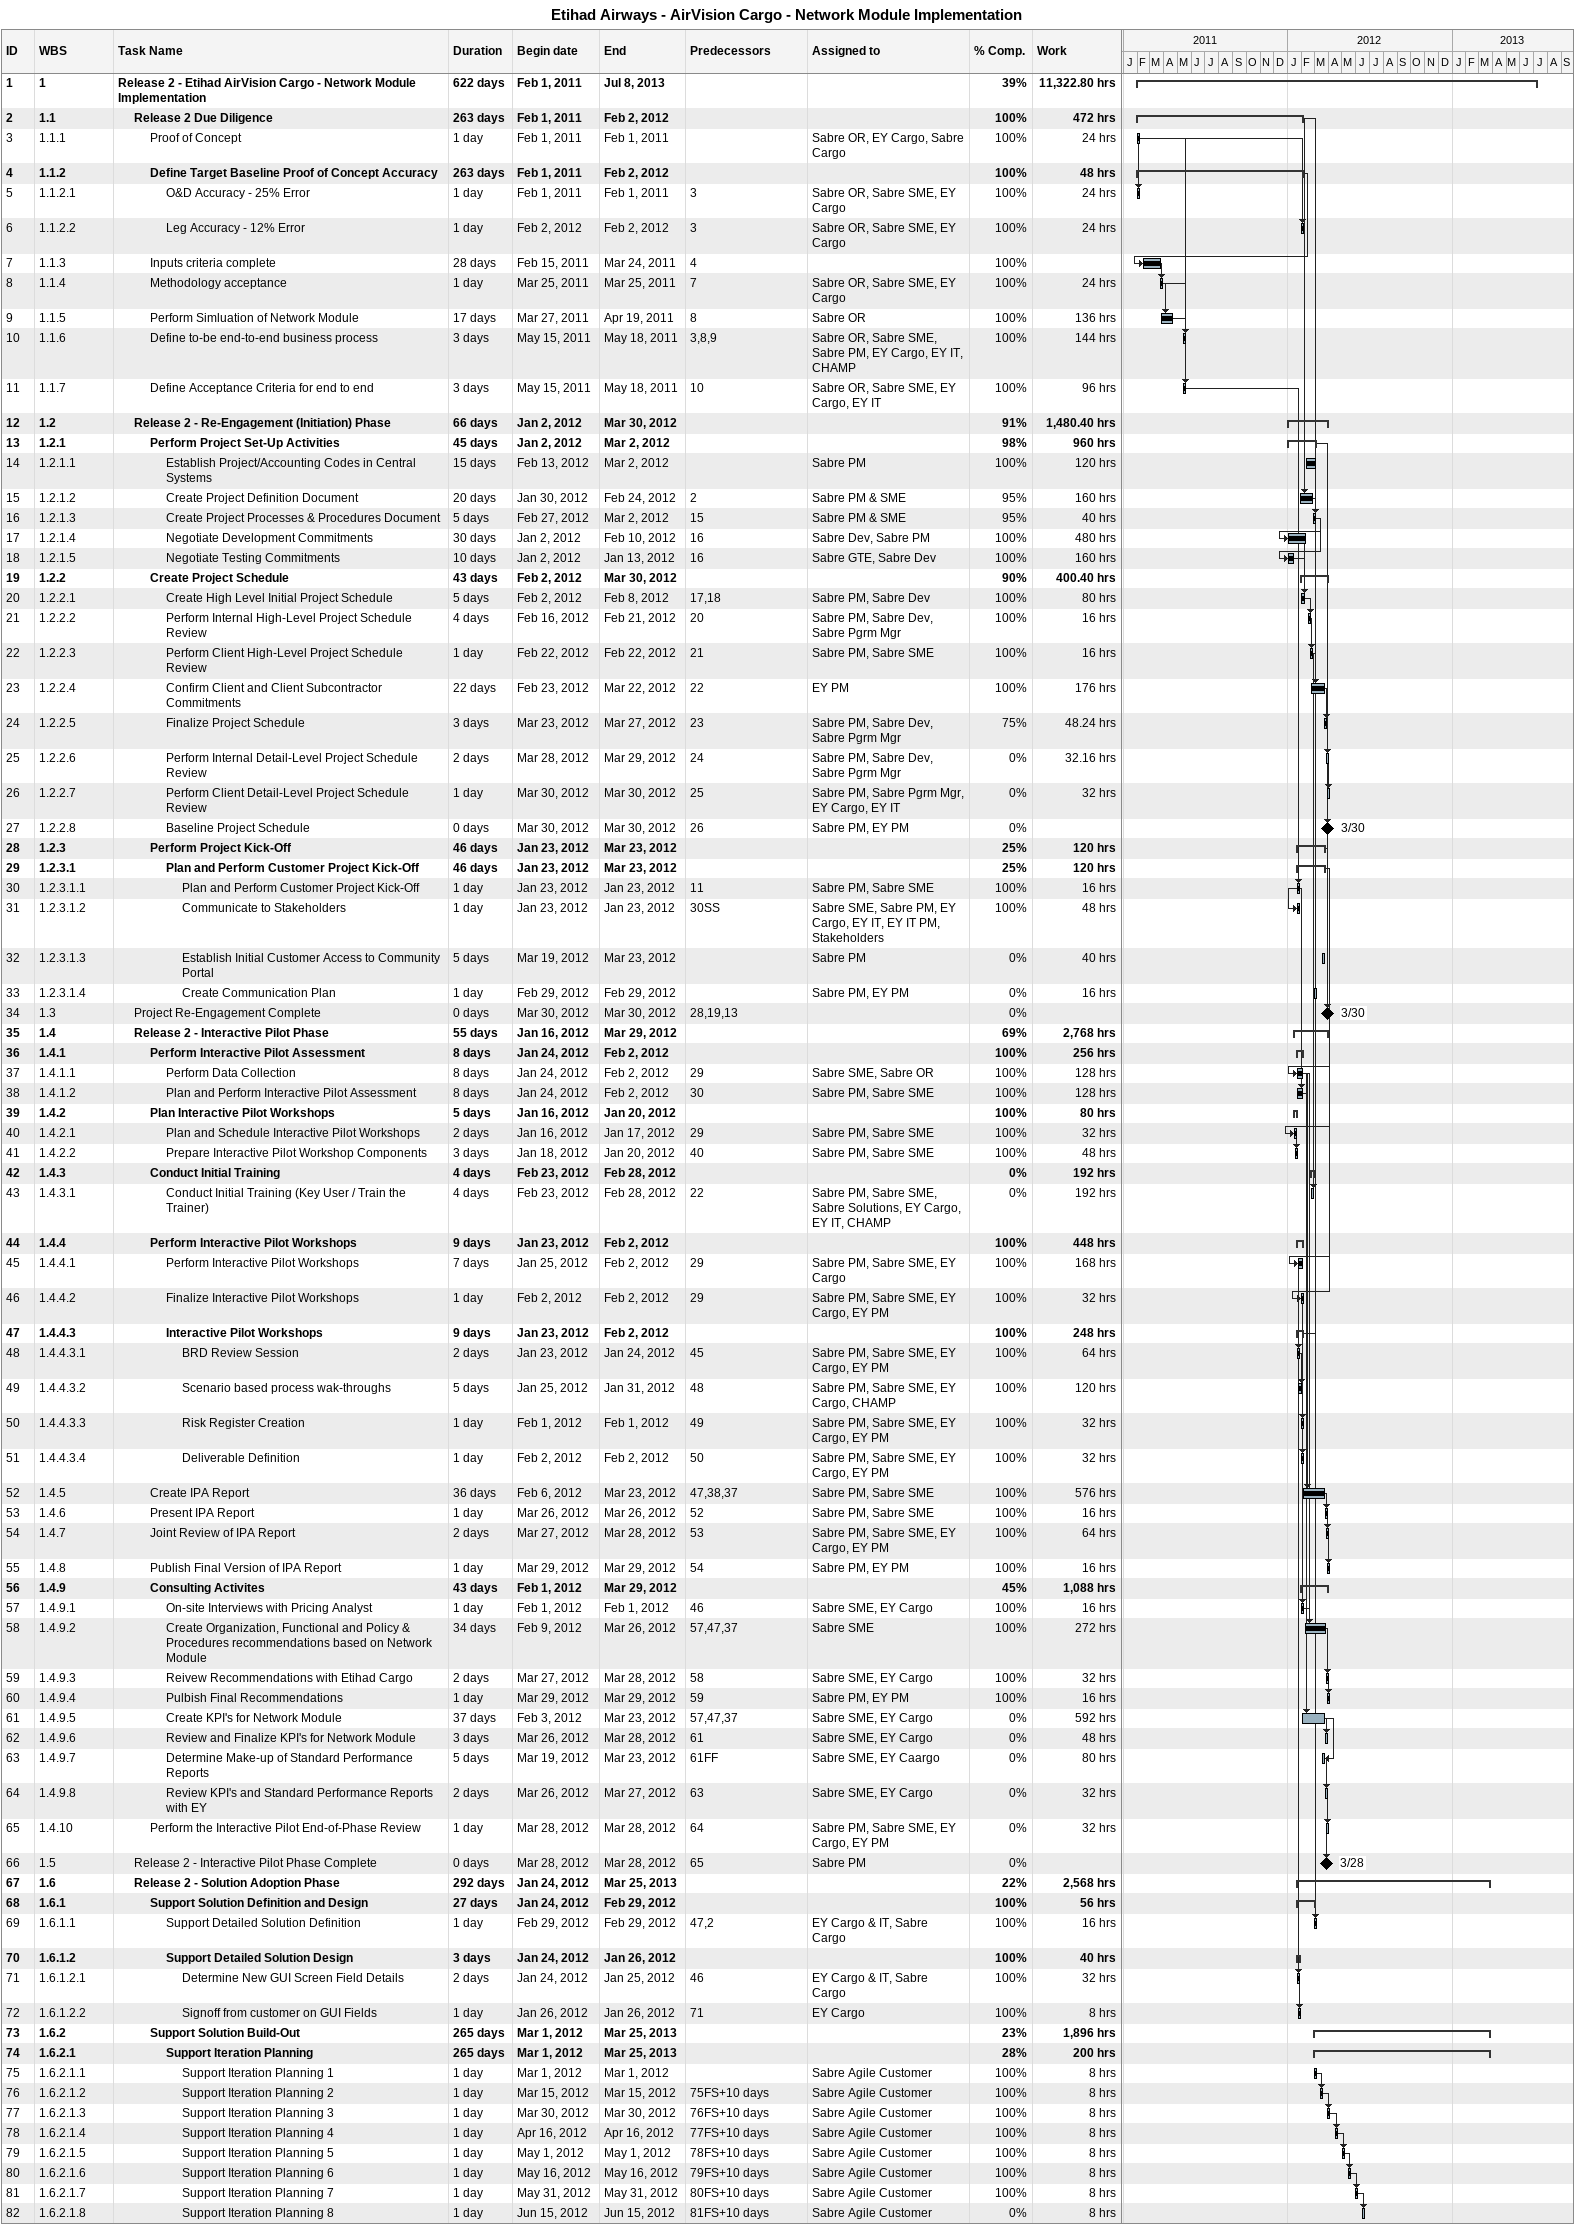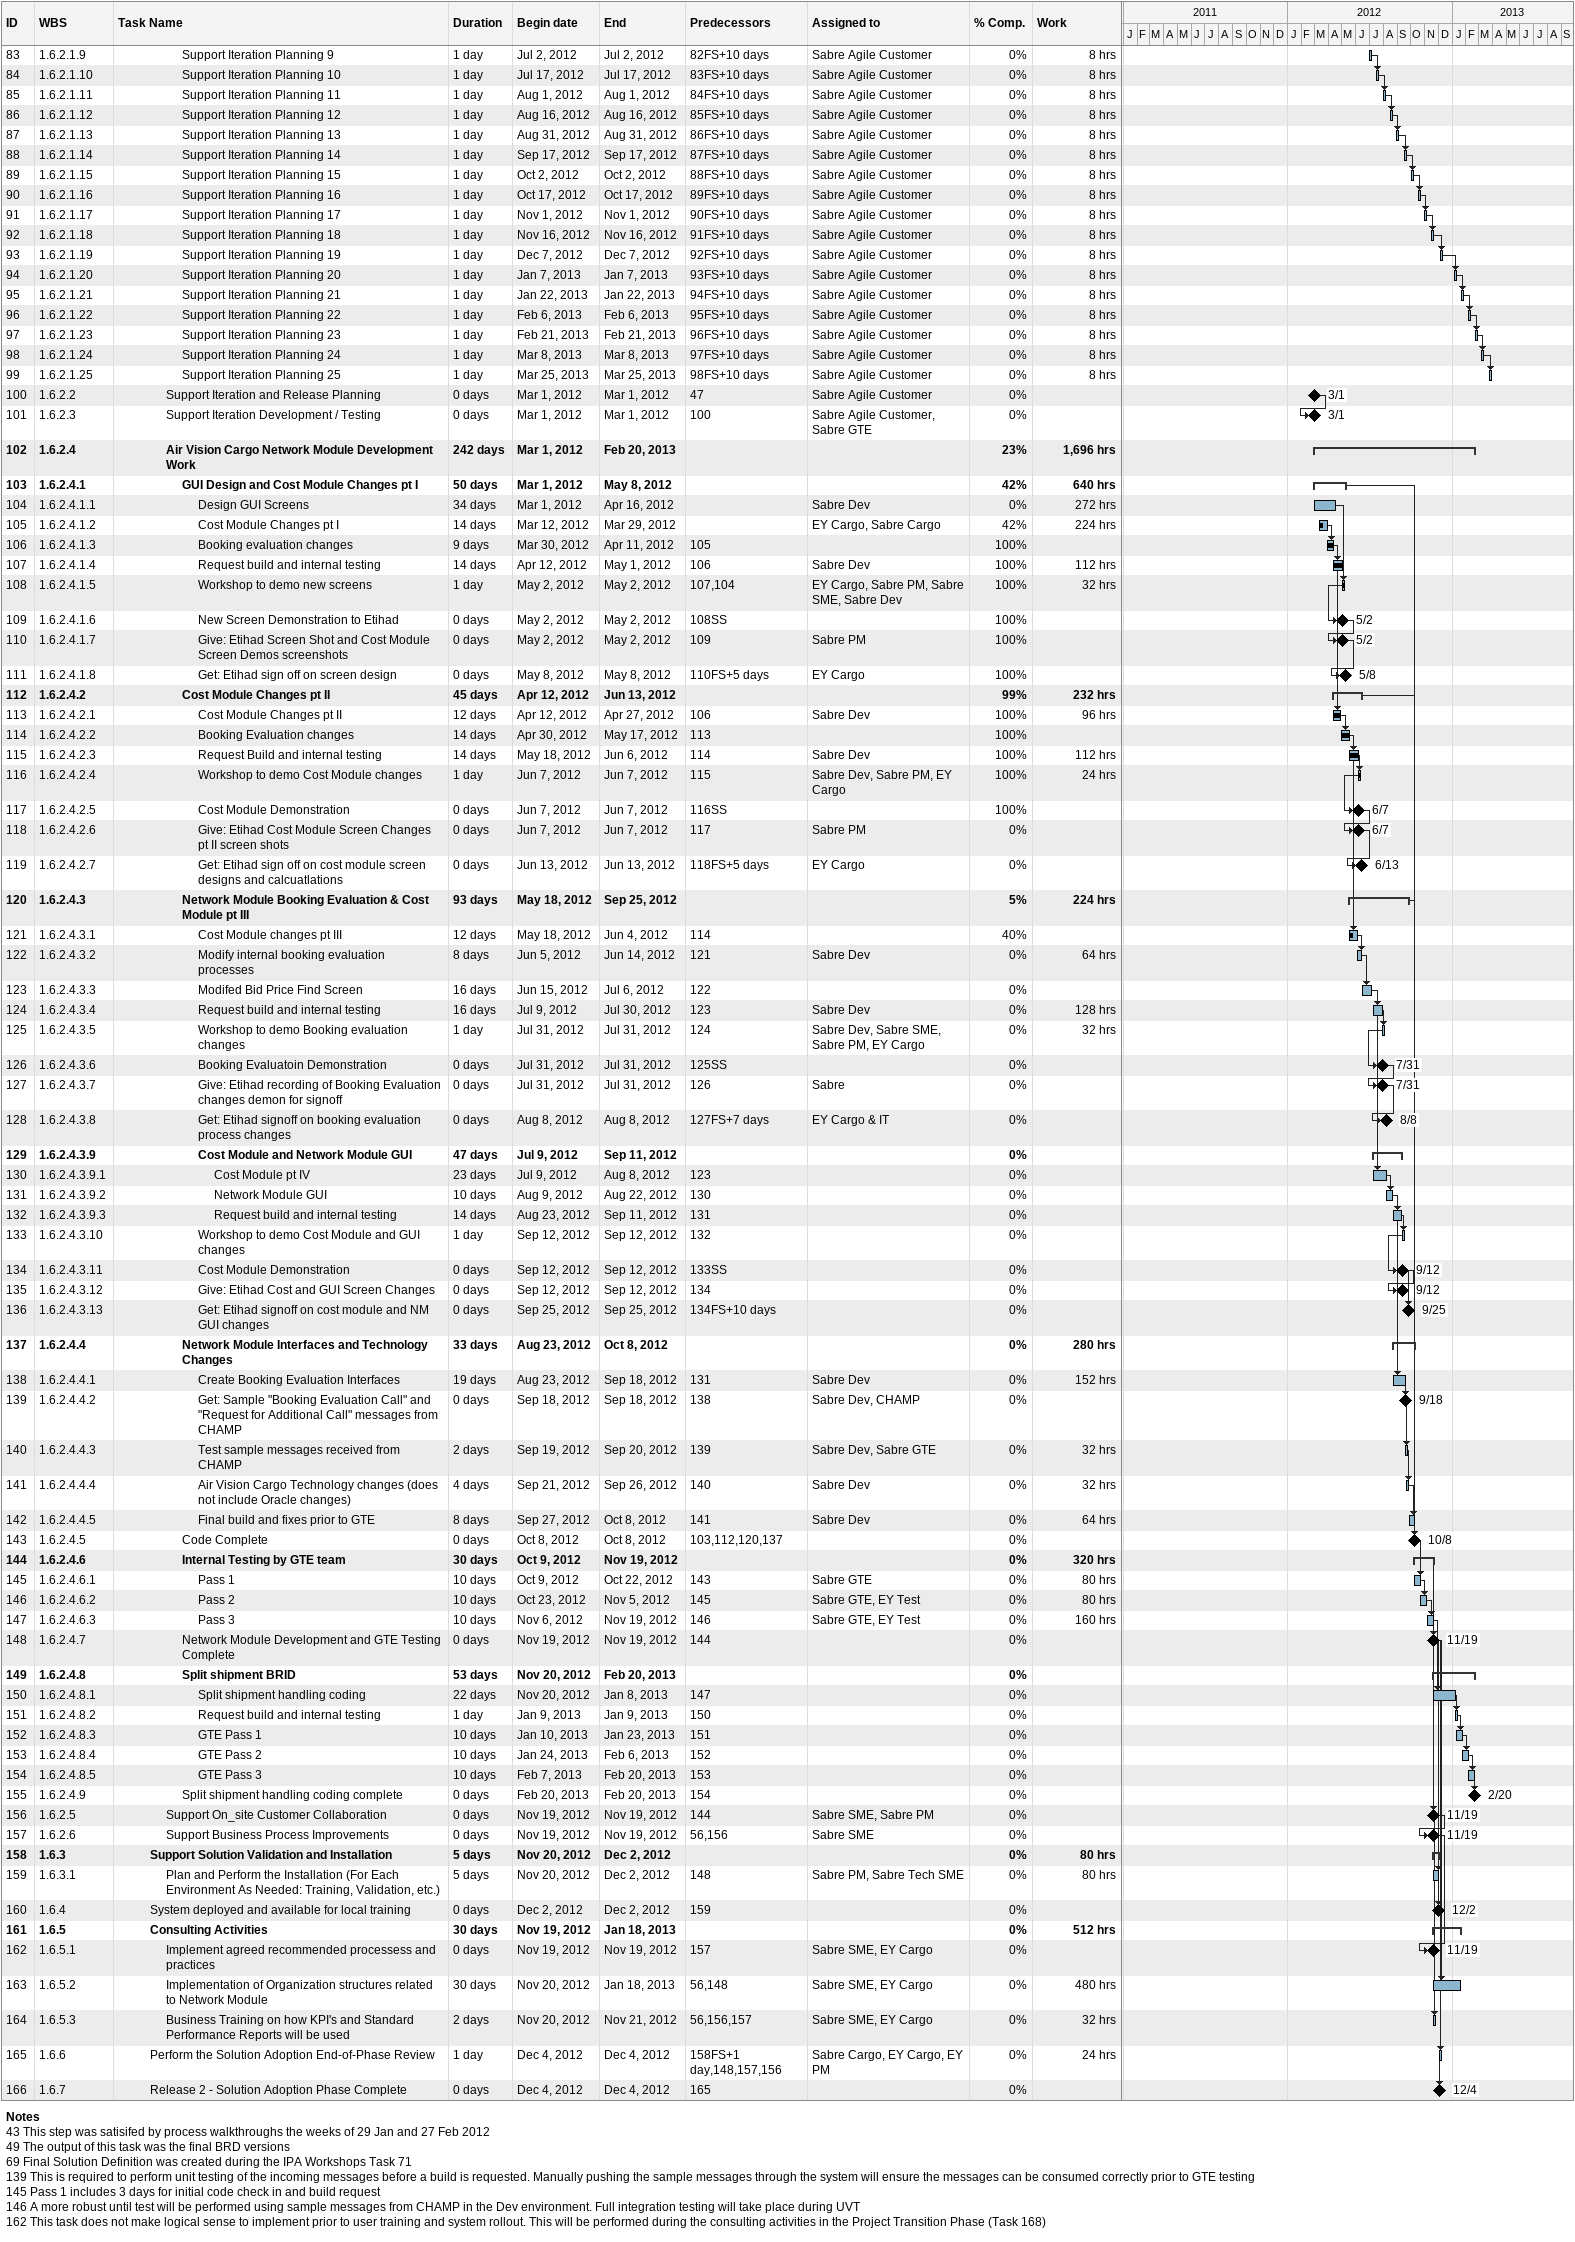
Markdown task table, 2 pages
Etihad Airways - AirVision Cargo - Network Module Implementation

| ID | WBS | Task | Duration | Start | Finish | Predecessors | Resources | % complete | Work (h) |
|---|---|---|---|---|---|---|---|---|---|
| 1 | 1 | **Release 2 - Etihad AirVision Cargo - Network Module Implementation** | 622d | 2011-02-01 | 2013-07-08 |  |  | 39 | 11322.80 |
| 2 | 1.1 | **Release 2 Due Diligence** | 263d | 2011-02-01 | 2012-02-02 |  |  | 100 | 472 |
| 3 | 1.1.1 | Proof of Concept | 1d | 2011-02-01 | 2011-02-01 |  | Sabre OR, EY Cargo, Sabre Cargo | 100 | 24 |
| 4 | 1.1.2 | **Define Target Baseline Proof of Concept Accuracy** | 263d | 2011-02-01 | 2012-02-02 |  |  | 100 | 48 |
| 5 | 1.1.2.1 | O&D Accuracy - 25% Error | 1d | 2011-02-01 | 2011-02-01 | 3 | Sabre OR, Sabre SME, EY Cargo | 100 | 24 |
| 6 | 1.1.2.2 | Leg Accuracy - 12% Error | 1d | 2012-02-02 | 2012-02-02 | 3 | Sabre OR, Sabre SME, EY Cargo | 100 | 24 |
| 7 | 1.1.3 | Inputs criteria complete | 28d | 2011-02-15 | 2011-03-24 | 4 |  | 100 |  |
| 8 | 1.1.4 | Methodology acceptance | 1d | 2011-03-25 | 2011-03-25 | 7 | Sabre OR, Sabre SME, EY Cargo | 100 | 24 |
| 9 | 1.1.5 | Perform Simluation of Network Module | 17d | 2011-03-27 | 2011-04-19 | 8 | Sabre OR | 100 | 136 |
| 10 | 1.1.6 | Define to-be end-to-end business process | 3d | 2011-05-15 | 2011-05-18 | 3, 8, 9 | Sabre OR, Sabre SME, Sabre PM, EY Cargo, EY IT, CHAMP | 100 | 144 |
| 11 | 1.1.7 | Define Acceptance Criteria for end to end | 3d | 2011-05-15 | 2011-05-18 | 10 | Sabre OR, Sabre SME, EY Cargo, EY IT | 100 | 96 |
| 12 | 1.2 | **Release 2 - Re-Engagement (Initiation) Phase** | 66d | 2012-01-02 | 2012-03-30 |  |  | 91 | 1480.40 |
| 13 | 1.2.1 | **Perform Project Set-Up Activities** | 45d | 2012-01-02 | 2012-03-02 |  |  | 98 | 960 |
| 14 | 1.2.1.1 | Establish Project/Accounting Codes in Central Systems | 15d | 2012-02-13 | 2012-03-02 |  | Sabre PM | 100 | 120 |
| 15 | 1.2.1.2 | Create Project Definition Document | 20d | 2012-01-30 | 2012-02-24 | 2 | Sabre PM & SME | 95 | 160 |
| 16 | 1.2.1.3 | Create Project Processes & Procedures Document | 5d | 2012-02-27 | 2012-03-02 | 15 | Sabre PM & SME | 95 | 40 |
| 17 | 1.2.1.4 | Negotiate Development Commitments | 30d | 2012-01-02 | 2012-02-10 | 16 | Sabre Dev, Sabre PM | 100 | 480 |
| 18 | 1.2.1.5 | Negotiate Testing Commitments | 10d | 2012-01-02 | 2012-01-13 | 16 | Sabre GTE, Sabre Dev | 100 | 160 |
| 19 | 1.2.2 | **Create Project Schedule** | 43d | 2012-02-02 | 2012-03-30 |  |  | 90 | 400.40 |
| 20 | 1.2.2.1 | Create High Level Initial Project Schedule | 5d | 2012-02-02 | 2012-02-08 | 17, 18 | Sabre PM, Sabre Dev | 100 | 80 |
| 21 | 1.2.2.2 | Perform Internal High-Level Project Schedule Review | 4d | 2012-02-16 | 2012-02-21 | 20 | Sabre PM, Sabre Dev, Sabre Pgrm Mgr | 100 | 16 |
| 22 | 1.2.2.3 | Perform Client High-Level Project Schedule Review | 1d | 2012-02-22 | 2012-02-22 | 21 | Sabre PM, Sabre SME | 100 | 16 |
| 23 | 1.2.2.4 | Confirm Client and Client Subcontractor Commitments | 22d | 2012-02-23 | 2012-03-22 | 22 | EY PM | 100 | 176 |
| 24 | 1.2.2.5 | Finalize Project Schedule | 3d | 2012-03-23 | 2012-03-27 | 23 | Sabre PM, Sabre Dev, Sabre Pgrm Mgr | 75 | 48.24 |
| 25 | 1.2.2.6 | Perform Internal Detail-Level Project Schedule Review | 2d | 2012-03-28 | 2012-03-29 | 24 | Sabre PM, Sabre Dev, Sabre Pgrm Mgr | 0 | 32.16 |
| 26 | 1.2.2.7 | Perform Client Detail-Level Project Schedule Review | 1d | 2012-03-30 | 2012-03-30 | 25 | Sabre PM, Sabre Pgrm Mgr, EY Cargo, EY IT | 0 | 32 |
| 27 | 1.2.2.8 | Baseline Project Schedule | 0d | 2012-03-30 | 2012-03-30 | 26 | Sabre PM, EY PM | 0 |  |
| 28 | 1.2.3 | **Perform Project Kick-Off** | 46d | 2012-01-23 | 2012-03-23 |  |  | 25 | 120 |
| 29 | 1.2.3.1 | **Plan and Perform Customer Project Kick-Off** | 46d | 2012-01-23 | 2012-03-23 |  |  | 25 | 120 |
| 30 | 1.2.3.1.1 | Plan and Perform Customer Project Kick-Off | 1d | 2012-01-23 | 2012-01-23 | 11 | Sabre PM, Sabre SME | 100 | 16 |
| 31 | 1.2.3.1.2 | Communicate to Stakeholders | 1d | 2012-01-23 | 2012-01-23 | 30SS | Sabre SME, Sabre PM, EY Cargo, EY IT, EY IT PM, Stakeholders | 100 | 48 |
| 32 | 1.2.3.1.3 | Establish Initial Customer Access to Community Portal | 5d | 2012-03-19 | 2012-03-23 |  | Sabre PM | 0 | 40 |
| 33 | 1.2.3.1.4 | Create Communication Plan | 1d | 2012-02-29 | 2012-02-29 |  | Sabre PM, EY PM | 0 | 16 |
| 34 | 1.3 | Project Re-Engagement Complete | 0d | 2012-03-30 | 2012-03-30 | 28, 19, 13 |  | 0 |  |
| 35 | 1.4 | **Release 2 - Interactive Pilot Phase** | 55d | 2012-01-16 | 2012-03-29 |  |  | 69 | 2768 |
| 36 | 1.4.1 | **Perform Interactive Pilot Assessment** | 8d | 2012-01-24 | 2012-02-02 |  |  | 100 | 256 |
| 37 | 1.4.1.1 | Perform Data Collection | 8d | 2012-01-24 | 2012-02-02 | 29 | Sabre SME, Sabre OR | 100 | 128 |
| 38 | 1.4.1.2 | Plan and Perform Interactive Pilot Assessment | 8d | 2012-01-24 | 2012-02-02 | 30 | Sabre PM, Sabre SME | 100 | 128 |
| 39 | 1.4.2 | **Plan Interactive Pilot Workshops** | 5d | 2012-01-16 | 2012-01-20 |  |  | 100 | 80 |
| 40 | 1.4.2.1 | Plan and Schedule Interactive Pilot Workshops | 2d | 2012-01-16 | 2012-01-17 | 29 | Sabre PM, Sabre SME | 100 | 32 |
| 41 | 1.4.2.2 | Prepare Interactive Pilot Workshop Components | 3d | 2012-01-18 | 2012-01-20 | 40 | Sabre PM, Sabre SME | 100 | 48 |
| 42 | 1.4.3 | **Conduct Initial Training** | 4d | 2012-02-23 | 2012-02-28 |  |  | 0 | 192 |
| 43 | 1.4.3.1 | Conduct Initial Training (Key User / Train the Trainer) | 4d | 2012-02-23 | 2012-02-28 | 22 | Sabre PM, Sabre SME, Sabre Solutions, EY Cargo, EY IT, CHAMP | 0 | 192 |
| 44 | 1.4.4 | **Perform Interactive Pilot Workshops** | 9d | 2012-01-23 | 2012-02-02 |  |  | 100 | 448 |
| 45 | 1.4.4.1 | Perform Interactive Pilot Workshops | 7d | 2012-01-25 | 2012-02-02 | 29 | Sabre PM, Sabre SME, EY Cargo | 100 | 168 |
| 46 | 1.4.4.2 | Finalize Interactive Pilot Workshops | 1d | 2012-02-02 | 2012-02-02 | 29 | Sabre PM, Sabre SME, EY Cargo, EY PM | 100 | 32 |
| 47 | 1.4.4.3 | **Interactive Pilot Workshops** | 9d | 2012-01-23 | 2012-02-02 |  |  | 100 | 248 |
| 48 | 1.4.4.3.1 | BRD Review Session | 2d | 2012-01-23 | 2012-01-24 | 45 | Sabre PM, Sabre SME, EY Cargo, EY PM | 100 | 64 |
| 49 | 1.4.4.3.2 | Scenario based process wak-throughs | 5d | 2012-01-25 | 2012-01-31 | 48 | Sabre PM, Sabre SME, EY Cargo, CHAMP | 100 | 120 |
| 50 | 1.4.4.3.3 | Risk Register Creation | 1d | 2012-02-01 | 2012-02-01 | 49 | Sabre PM, Sabre SME, EY Cargo, EY PM | 100 | 32 |
| 51 | 1.4.4.3.4 | Deliverable Definition | 1d | 2012-02-02 | 2012-02-02 | 50 | Sabre PM, Sabre SME, EY Cargo, EY PM | 100 | 32 |
| 52 | 1.4.5 | Create IPA Report | 36d | 2012-02-06 | 2012-03-23 | 47, 38, 37 | Sabre PM, Sabre SME | 100 | 576 |
| 53 | 1.4.6 | Present IPA Report | 1d | 2012-03-26 | 2012-03-26 | 52 | Sabre PM, Sabre SME | 100 | 16 |
| 54 | 1.4.7 | Joint Review of IPA Report | 2d | 2012-03-27 | 2012-03-28 | 53 | Sabre PM, Sabre SME, EY Cargo, EY PM | 100 | 64 |
| 55 | 1.4.8 | Publish Final Version of IPA Report | 1d | 2012-03-29 | 2012-03-29 | 54 | Sabre PM, EY PM | 100 | 16 |
| 56 | 1.4.9 | **Consulting Activites** | 43d | 2012-02-01 | 2012-03-29 |  |  | 45 | 1088 |
| 57 | 1.4.9.1 | On-site Interviews with Pricing Analyst | 1d | 2012-02-01 | 2012-02-01 | 46 | Sabre SME, EY Cargo | 100 | 16 |
| 58 | 1.4.9.2 | Create Organization, Functional and Policy & Procedures recommendations based on Network Module | 34d | 2012-02-09 | 2012-03-26 | 57, 47, 37 | Sabre SME | 100 | 272 |
| 59 | 1.4.9.3 | Reivew Recommendations with Etihad Cargo | 2d | 2012-03-27 | 2012-03-28 | 58 | Sabre SME, EY Cargo | 100 | 32 |
| 60 | 1.4.9.4 | Pulbish Final Recommendations | 1d | 2012-03-29 | 2012-03-29 | 59 | Sabre PM, EY PM | 100 | 16 |
| 61 | 1.4.9.5 | Create KPI's for Network Module | 37d | 2012-02-03 | 2012-03-23 | 57, 47, 37 | Sabre SME, EY Cargo | 0 | 592 |
| 62 | 1.4.9.6 | Review and Finalize KPI's for Network Module | 3d | 2012-03-26 | 2012-03-28 | 61 | Sabre SME, EY Cargo | 0 | 48 |
| 63 | 1.4.9.7 | Determine Make-up of Standard Performance Reports | 5d | 2012-03-19 | 2012-03-23 | 61FF | Sabre SME, EY Caargo | 0 | 80 |
| 64 | 1.4.9.8 | Review KPI's and Standard Performance Reports with EY | 2d | 2012-03-26 | 2012-03-27 | 63 | Sabre SME, EY Cargo | 0 | 32 |
| 65 | 1.4.10 | Perform the Interactive Pilot End-of-Phase Review | 1d | 2012-03-28 | 2012-03-28 | 64 | Sabre PM, Sabre SME, EY Cargo, EY PM | 0 | 32 |
| 66 | 1.5 | Release 2 - Interactive Pilot Phase Complete | 0d | 2012-03-28 | 2012-03-28 | 65 | Sabre PM | 0 |  |
| 67 | 1.6 | **Release 2 - Solution Adoption Phase** | 292d | 2012-01-24 | 2013-03-25 |  |  | 22 | 2568 |
| 68 | 1.6.1 | **Support Solution Definition and Design** | 27d | 2012-01-24 | 2012-02-29 |  |  | 100 | 56 |
| 69 | 1.6.1.1 | Support Detailed Solution Definition | 1d | 2012-02-29 | 2012-02-29 | 47, 2 | EY Cargo & IT, Sabre Cargo | 100 | 16 |
| 70 | 1.6.1.2 | **Support Detailed Solution Design** | 3d | 2012-01-24 | 2012-01-26 |  |  | 100 | 40 |
| 71 | 1.6.1.2.1 | Determine New GUI Screen Field Details | 2d | 2012-01-24 | 2012-01-25 | 46 | EY Cargo & IT, Sabre Cargo | 100 | 32 |
| 72 | 1.6.1.2.2 | Signoff from customer on GUI Fields | 1d | 2012-01-26 | 2012-01-26 | 71 | EY Cargo | 100 | 8 |
| 73 | 1.6.2 | **Support Solution Build-Out** | 265d | 2012-03-01 | 2013-03-25 |  |  | 23 | 1896 |
| 74 | 1.6.2.1 | **Support Iteration Planning** | 265d | 2012-03-01 | 2013-03-25 |  |  | 28 | 200 |
| 75 | 1.6.2.1.1 | Support Iteration Planning 1 | 1d | 2012-03-01 | 2012-03-01 |  | Sabre Agile Customer | 100 | 8 |
| 76 | 1.6.2.1.2 | Support Iteration Planning 2 | 1d | 2012-03-15 | 2012-03-15 | 75FS+10d | Sabre Agile Customer | 100 | 8 |
| 77 | 1.6.2.1.3 | Support Iteration Planning 3 | 1d | 2012-03-30 | 2012-03-30 | 76FS+10d | Sabre Agile Customer | 100 | 8 |
| 78 | 1.6.2.1.4 | Support Iteration Planning 4 | 1d | 2012-04-16 | 2012-04-16 | 77FS+10d | Sabre Agile Customer | 100 | 8 |
| 79 | 1.6.2.1.5 | Support Iteration Planning 5 | 1d | 2012-05-01 | 2012-05-01 | 78FS+10d | Sabre Agile Customer | 100 | 8 |
| 80 | 1.6.2.1.6 | Support Iteration Planning 6 | 1d | 2012-05-16 | 2012-05-16 | 79FS+10d | Sabre Agile Customer | 100 | 8 |
| 81 | 1.6.2.1.7 | Support Iteration Planning 7 | 1d | 2012-05-31 | 2012-05-31 | 80FS+10d | Sabre Agile Customer | 100 | 8 |
| 82 | 1.6.2.1.8 | Support Iteration Planning 8 | 1d | 2012-06-15 | 2012-06-15 | 81FS+10d | Sabre Agile Customer | 0 | 8 |
| 83 | 1.6.2.1.9 | Support Iteration Planning 9 | 1d | 2012-07-02 | 2012-07-02 | 82FS+10d | Sabre Agile Customer | 0 | 8 |
| 84 | 1.6.2.1.10 | Support Iteration Planning 10 | 1d | 2012-07-17 | 2012-07-17 | 83FS+10d | Sabre Agile Customer | 0 | 8 |
| 85 | 1.6.2.1.11 | Support Iteration Planning 11 | 1d | 2012-08-01 | 2012-08-01 | 84FS+10d | Sabre Agile Customer | 0 | 8 |
| 86 | 1.6.2.1.12 | Support Iteration Planning 12 | 1d | 2012-08-16 | 2012-08-16 | 85FS+10d | Sabre Agile Customer | 0 | 8 |
| 87 | 1.6.2.1.13 | Support Iteration Planning 13 | 1d | 2012-08-31 | 2012-08-31 | 86FS+10d | Sabre Agile Customer | 0 | 8 |
| 88 | 1.6.2.1.14 | Support Iteration Planning 14 | 1d | 2012-09-17 | 2012-09-17 | 87FS+10d | Sabre Agile Customer | 0 | 8 |
| 89 | 1.6.2.1.15 | Support Iteration Planning 15 | 1d | 2012-10-02 | 2012-10-02 | 88FS+10d | Sabre Agile Customer | 0 | 8 |
| 90 | 1.6.2.1.16 | Support Iteration Planning 16 | 1d | 2012-10-17 | 2012-10-17 | 89FS+10d | Sabre Agile Customer | 0 | 8 |
| 91 | 1.6.2.1.17 | Support Iteration Planning 17 | 1d | 2012-11-01 | 2012-11-01 | 90FS+10d | Sabre Agile Customer | 0 | 8 |
| 92 | 1.6.2.1.18 | Support Iteration Planning 18 | 1d | 2012-11-16 | 2012-11-16 | 91FS+10d | Sabre Agile Customer | 0 | 8 |
| 93 | 1.6.2.1.19 | Support Iteration Planning 19 | 1d | 2012-12-07 | 2012-12-07 | 92FS+10d | Sabre Agile Customer | 0 | 8 |
| 94 | 1.6.2.1.20 | Support Iteration Planning 20 | 1d | 2013-01-07 | 2013-01-07 | 93FS+10d | Sabre Agile Customer | 0 | 8 |
| 95 | 1.6.2.1.21 | Support Iteration Planning 21 | 1d | 2013-01-22 | 2013-01-22 | 94FS+10d | Sabre Agile Customer | 0 | 8 |
| 96 | 1.6.2.1.22 | Support Iteration Planning 22 | 1d | 2013-02-06 | 2013-02-06 | 95FS+10d | Sabre Agile Customer | 0 | 8 |
| 97 | 1.6.2.1.23 | Support Iteration Planning 23 | 1d | 2013-02-21 | 2013-02-21 | 96FS+10d | Sabre Agile Customer | 0 | 8 |
| 98 | 1.6.2.1.24 | Support Iteration Planning 24 | 1d | 2013-03-08 | 2013-03-08 | 97FS+10d | Sabre Agile Customer | 0 | 8 |
| 99 | 1.6.2.1.25 | Support Iteration Planning 25 | 1d | 2013-03-25 | 2013-03-25 | 98FS+10d | Sabre Agile Customer | 0 | 8 |
| 100 | 1.6.2.2 | Support Iteration and Release Planning | 0d | 2012-03-01 | 2012-03-01 | 47 | Sabre Agile Customer | 0 |  |
| 101 | 1.6.2.3 | Support Iteration Development / Testing | 0d | 2012-03-01 | 2012-03-01 | 100 | Sabre Agile Customer, Sabre GTE | 0 |  |
| 102 | 1.6.2.4 | **Air Vision Cargo Network Module Development Work** | 242d | 2012-03-01 | 2013-02-20 |  |  | 23 | 1696 |
| 103 | 1.6.2.4.1 | **GUI Design and Cost Module Changes pt I** | 50d | 2012-03-01 | 2012-05-08 |  |  | 42 | 640 |
| 104 | 1.6.2.4.1.1 | Design GUI Screens | 34d | 2012-03-01 | 2012-04-16 |  | Sabre Dev | 0 | 272 |
| 105 | 1.6.2.4.1.2 | Cost Module Changes pt I | 14d | 2012-03-12 | 2012-03-29 |  | EY Cargo, Sabre Cargo | 42 | 224 |
| 106 | 1.6.2.4.1.3 | Booking evaluation changes | 9d | 2012-03-30 | 2012-04-11 | 105 |  | 100 |  |
| 107 | 1.6.2.4.1.4 | Request build and internal testing | 14d | 2012-04-12 | 2012-05-01 | 106 | Sabre Dev | 100 | 112 |
| 108 | 1.6.2.4.1.5 | Workshop to demo new screens | 1d | 2012-05-02 | 2012-05-02 | 107, 104 | EY Cargo, Sabre PM, Sabre SME, Sabre Dev | 100 | 32 |
| 109 | 1.6.2.4.1.6 | New Screen Demonstration to Etihad | 0d | 2012-05-02 | 2012-05-02 | 108SS |  | 100 |  |
| 110 | 1.6.2.4.1.7 | Give: Etihad Screen Shot and Cost Module Screen Demos screenshots | 0d | 2012-05-02 | 2012-05-02 | 109 | Sabre PM | 100 |  |
| 111 | 1.6.2.4.1.8 | Get: Etihad sign off on screen design | 0d | 2012-05-08 | 2012-05-08 | 110FS+5d | EY Cargo | 100 |  |
| 112 | 1.6.2.4.2 | **Cost Module Changes pt II** | 45d | 2012-04-12 | 2012-06-13 |  |  | 99 | 232 |
| 113 | 1.6.2.4.2.1 | Cost Module Changes pt II | 12d | 2012-04-12 | 2012-04-27 | 106 | Sabre Dev | 100 | 96 |
| 114 | 1.6.2.4.2.2 | Booking Evaluation changes | 14d | 2012-04-30 | 2012-05-17 | 113 |  | 100 |  |
| 115 | 1.6.2.4.2.3 | Request Build and internal testing | 14d | 2012-05-18 | 2012-06-06 | 114 | Sabre Dev | 100 | 112 |
| 116 | 1.6.2.4.2.4 | Workshop to demo Cost Module changes | 1d | 2012-06-07 | 2012-06-07 | 115 | Sabre Dev, Sabre PM, EY Cargo | 100 | 24 |
| 117 | 1.6.2.4.2.5 | Cost Module Demonstration | 0d | 2012-06-07 | 2012-06-07 | 116SS |  | 100 |  |
| 118 | 1.6.2.4.2.6 | Give: Etihad Cost Module Screen Changes pt II screen shots | 0d | 2012-06-07 | 2012-06-07 | 117 | Sabre PM | 0 |  |
| 119 | 1.6.2.4.2.7 | Get: Etihad sign off on cost module screen designs and calcuatlations | 0d | 2012-06-13 | 2012-06-13 | 118FS+5d | EY Cargo | 0 |  |
| 120 | 1.6.2.4.3 | **Network Module Booking Evaluation & Cost Module pt III** | 93d | 2012-05-18 | 2012-09-25 |  |  | 5 | 224 |
| 121 | 1.6.2.4.3.1 | Cost Module changes pt III | 12d | 2012-05-18 | 2012-06-04 | 114 |  | 40 |  |
| 122 | 1.6.2.4.3.2 | Modify internal booking evaluation processes | 8d | 2012-06-05 | 2012-06-14 | 121 | Sabre Dev | 0 | 64 |
| 123 | 1.6.2.4.3.3 | Modifed Bid Price Find Screen | 16d | 2012-06-15 | 2012-07-06 | 122 |  | 0 |  |
| 124 | 1.6.2.4.3.4 | Request build and internal testing | 16d | 2012-07-09 | 2012-07-30 | 123 | Sabre Dev | 0 | 128 |
| 125 | 1.6.2.4.3.5 | Workshop to demo Booking evaluation changes | 1d | 2012-07-31 | 2012-07-31 | 124 | Sabre Dev, Sabre SME, Sabre PM, EY Cargo | 0 | 32 |
| 126 | 1.6.2.4.3.6 | Booking Evaluatoin Demonstration | 0d | 2012-07-31 | 2012-07-31 | 125SS |  | 0 |  |
| 127 | 1.6.2.4.3.7 | Give: Etihad recording of Booking Evaluation changes demon for signoff | 0d | 2012-07-31 | 2012-07-31 | 126 | Sabre | 0 |  |
| 128 | 1.6.2.4.3.8 | Get: Etihad signoff on booking evaluation process changes | 0d | 2012-08-08 | 2012-08-08 | 127FS+7d | EY Cargo & IT | 0 |  |
| 129 | 1.6.2.4.3.9 | **Cost Module and Network Module GUI** | 47d | 2012-07-09 | 2012-09-11 |  |  | 0 |  |
| 130 | 1.6.2.4.3.9.1 | Cost Module pt IV | 23d | 2012-07-09 | 2012-08-08 | 123 |  | 0 |  |
| 131 | 1.6.2.4.3.9.2 | Network Module GUI | 10d | 2012-08-09 | 2012-08-22 | 130 |  | 0 |  |
| 132 | 1.6.2.4.3.9.3 | Request build and internal testing | 14d | 2012-08-23 | 2012-09-11 | 131 |  | 0 |  |
| 133 | 1.6.2.4.3.10 | Workshop to demo Cost Module and GUI changes | 1d | 2012-09-12 | 2012-09-12 | 132 |  | 0 |  |
| 134 | 1.6.2.4.3.11 | Cost Module Demonstration | 0d | 2012-09-12 | 2012-09-12 | 133SS |  | 0 |  |
| 135 | 1.6.2.4.3.12 | Give: Etihad Cost and GUI Screen Changes | 0d | 2012-09-12 | 2012-09-12 | 134 |  | 0 |  |
| 136 | 1.6.2.4.3.13 | Get: Etihad signoff on cost module and NM GUI changes | 0d | 2012-09-25 | 2012-09-25 | 134FS+10d |  | 0 |  |
| 137 | 1.6.2.4.4 | **Network Module Interfaces and Technology Changes** | 33d | 2012-08-23 | 2012-10-08 |  |  | 0 | 280 |
| 138 | 1.6.2.4.4.1 | Create Booking Evaluation Interfaces | 19d | 2012-08-23 | 2012-09-18 | 131 | Sabre Dev | 0 | 152 |
| 139 | 1.6.2.4.4.2 | Get: Sample "Booking Evaluation Call" and "Request for Additional Call" messages from CHAMP | 0d | 2012-09-18 | 2012-09-18 | 138 | Sabre Dev, CHAMP | 0 |  |
| 140 | 1.6.2.4.4.3 | Test sample messages received from CHAMP | 2d | 2012-09-19 | 2012-09-20 | 139 | Sabre Dev, Sabre GTE | 0 | 32 |
| 141 | 1.6.2.4.4.4 | Air Vision Cargo Technology changes (does not include Oracle changes) | 4d | 2012-09-21 | 2012-09-26 | 140 | Sabre Dev | 0 | 32 |
| 142 | 1.6.2.4.4.5 | Final build and fixes prior to GTE | 8d | 2012-09-27 | 2012-10-08 | 141 | Sabre Dev | 0 | 64 |
| 143 | 1.6.2.4.5 | Code Complete | 0d | 2012-10-08 | 2012-10-08 | 103, 112, 120, 137 |  | 0 |  |
| 144 | 1.6.2.4.6 | **Internal Testing by GTE team** | 30d | 2012-10-09 | 2012-11-19 |  |  | 0 | 320 |
| 145 | 1.6.2.4.6.1 | Pass 1 | 10d | 2012-10-09 | 2012-10-22 | 143 | Sabre GTE | 0 | 80 |
| 146 | 1.6.2.4.6.2 | Pass 2 | 10d | 2012-10-23 | 2012-11-05 | 145 | Sabre GTE, EY Test | 0 | 80 |
| 147 | 1.6.2.4.6.3 | Pass 3 | 10d | 2012-11-06 | 2012-11-19 | 146 | Sabre GTE, EY Test | 0 | 160 |
| 148 | 1.6.2.4.7 | Network Module Development and GTE Testing Complete | 0d | 2012-11-19 | 2012-11-19 | 144 |  | 0 |  |
| 149 | 1.6.2.4.8 | **Split shipment BRID** | 53d | 2012-11-20 | 2013-02-20 |  |  | 0 |  |
| 150 | 1.6.2.4.8.1 | Split shipment handling coding | 22d | 2012-11-20 | 2013-01-08 | 147 |  | 0 |  |
| 151 | 1.6.2.4.8.2 | Request build and internal testing | 1d | 2013-01-09 | 2013-01-09 | 150 |  | 0 |  |
| 152 | 1.6.2.4.8.3 | GTE Pass 1 | 10d | 2013-01-10 | 2013-01-23 | 151 |  | 0 |  |
| 153 | 1.6.2.4.8.4 | GTE Pass 2 | 10d | 2013-01-24 | 2013-02-06 | 152 |  | 0 |  |
| 154 | 1.6.2.4.8.5 | GTE Pass 3 | 10d | 2013-02-07 | 2013-02-20 | 153 |  | 0 |  |
| 155 | 1.6.2.4.9 | Split shipment handling coding complete | 0d | 2013-02-20 | 2013-02-20 | 154 |  | 0 |  |
| 156 | 1.6.2.5 | Support On_site Customer Collaboration | 0d | 2012-11-19 | 2012-11-19 | 144 | Sabre SME, Sabre PM | 0 |  |
| 157 | 1.6.2.6 | Support Business Process Improvements | 0d | 2012-11-19 | 2012-11-19 | 56, 156 | Sabre SME | 0 |  |
| 158 | 1.6.3 | **Support Solution Validation and Installation** | 5d | 2012-11-20 | 2012-12-02 |  |  | 0 | 80 |
| 159 | 1.6.3.1 | Plan and Perform the Installation (For Each Environment As Needed: Training, Validation, etc.) | 5d | 2012-11-20 | 2012-12-02 | 148 | Sabre PM, Sabre Tech SME | 0 | 80 |
| 160 | 1.6.4 | System deployed and available for local training | 0d | 2012-12-02 | 2012-12-02 | 159 |  | 0 |  |
| 161 | 1.6.5 | **Consulting Activities** | 30d | 2012-11-19 | 2013-01-18 |  |  | 0 | 512 |
| 162 | 1.6.5.1 | Implement agreed recommended processess and practices | 0d | 2012-11-19 | 2012-11-19 | 157 | Sabre SME, EY Cargo | 0 |  |
| 163 | 1.6.5.2 | Implementation of Organization structures related to Network Module | 30d | 2012-11-20 | 2013-01-18 | 56, 148 | Sabre SME, EY Cargo | 0 | 480 |
| 164 | 1.6.5.3 | Business Training on how KPI's and Standard Performance Reports will be used | 2d | 2012-11-20 | 2012-11-21 | 56, 156, 157 | Sabre SME, EY Cargo | 0 | 32 |
| 165 | 1.6.6 | Perform the Solution Adoption End-of-Phase Review | 1d | 2012-12-04 | 2012-12-04 | 158FS+1d, 148, 157, 156 | Sabre Cargo, EY Cargo, EY PM | 0 | 24 |
| 166 | 1.6.7 | Release 2 - Solution Adoption Phase Complete | 0d | 2012-12-04 | 2012-12-04 | 165 |  | 0 |  |

Notes
- 43: This step was satisifed by process walkthroughs the weeks of 29 Jan and 27 Feb 2012
- 49: The output of this task was the final BRD versions
- 69: Final Solution Definition was created during the IPA Workshops Task 71
- 139: This is required to perform unit testing of the incoming messages before a build is requested. Manually pushing the sample messages through the system will ensure the messages can be consumed correctly prior to GTE testing
- 145: Pass 1 includes 3 days for initial code check in and build request
- 146: A more robust until test will be performed using sample messages from CHAMP in the Dev environment. Full integration testing will take place during UVT
- 162: This task does not make logical sense to implement prior to user training and system rollout. This will be performed during the consulting activities in the Project Transition Phase (Task 168)
